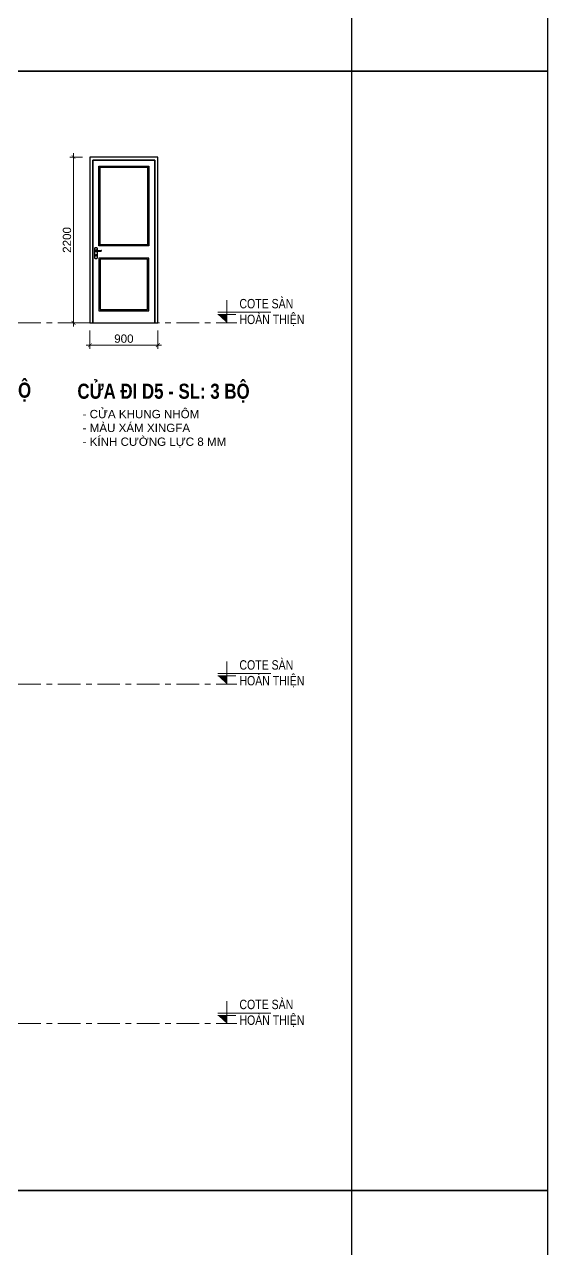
# Model space of a CAD drawing. Header units: millimetres. Extents: x 0 to 84000, y -29700 to 363007.
# Drawn here: x 70127 to 84000, y 176658 to 209135 of the extents above; entities that cross this region are included whole.
import ezdxf

# ---------------------------------------------------------------- set-up
doc = ezdxf.new("R2010")
doc.units = ezdxf.units.MM
doc.linetypes.add('Grid Line', pattern=[10.5, 6, -1.5, 1.5, -1.5])
for name, color, linetype, lineweight in [('- Dims', 8, 'Continuous', 13), ('- Text thin', 3, 'Continuous', 25), ('A-Door', 153, 'Continuous', 25), ('A-FLOR-LEVL', 51, 'Continuous', 13), ('G-ANNO-TTLB', 6, 'Continuous', 13)]:
    doc.layers.add(name, color=color, linetype=linetype, lineweight=lineweight)
doc.styles.add('Arial_1', font='arial.ttf', dxfattribs={"width": 0.8, "height": 125})
doc.styles.add('Arial_B_4', font='arialbd.ttf', dxfattribs={"width": 0.8, "height": 4})
doc.styles.add('R-Arial', font='arial.ttf')
doc.dimstyles.new('SC-50-100', dxfattribs={"dimtxt": 220, "dimasz": 100, "dimexe": 100, "dimexo": 200, "dimgap": 60, "dimtad": 1, "dimdec": 0, "dimlfac": 0.5, "dimzin": 0, "dimdsep": 46, "dimtxsty": 'R-Arial', "dimblk": 'ARCHTICK', "dimcen": 0.5, "dimdle": 100, "dimclrd": 256, "dimclre": 256, "dimclrt": 4, "dimadec": 0, "dimazin": 0, "dimtfac": 1, "dimtdec": 0, "dimtix": 1, "dimtmove": 0, "dimatfit": 3, "dimfxl": 1, "dimtolj": 1, "dimtzin": 0, "dimlwd": -1, "dimlwe": -1, "dimarcsym": 0})

# ---------------------------------------------------------------- blocks, each defined once
blk = doc.blocks.new('A$C59CE777F')
at = {"layer": 'A-Door', "ltscale": 5}
for p, q in [((6, 37), (70, 35)), ((6, 26), (70, 28))]:
    blk.add_line(p, q, dxfattribs=at)
blk.add_lwpolyline([(-5, 75), (5, 75, -0.414214), (15, 65), (15, -65, -0.414214), (5, -75), (-5, -75, -0.414214), (-15, -65), (-15, 65, -0.414214)], format="xyb", close=True, dxfattribs=at)
blk.add_lwpolyline([(2, -33), (2, -41), (0, -41), (0, -33)], dxfattribs=at)
for centre in [(0, 69), (0, -69)]:
    blk.add_circle(centre, 2.67, dxfattribs=at)
for centre, radius, start, end in [((3, 32), 10, 29.3706, 329.6957), ((3, 32), 9.13, 32.6721, 326.2656), ((3, 32), 6.48, 50.6174, 307.3361), ((6, 37), 0.411, 57.822, 246.5835), ((6, 26), 0.35, 123.2291, 303.3047), ((69, 32), 4.07, 295.1827, 64.8173), ((1, -27), 6.34, 280.1727, 259.8273)]:
    blk.add_arc(centre, radius, start, end, dxfattribs=at)
blk = doc.blocks.new('*U298')
at = {"layer": 'A-Door', "ltscale": 5}
for points in [[(900, 2200), (0, 2200), (0, 0), (40, 0), (40, 2160), (40, 2160), (860, 2160), (860, 0), (900, 0)], [(40, 2160), (40, 2160), (40, 0), (40, 0)], [(860, 2160), (40, 2160), (40, 0), (860, 0)], [(780, 1020), (120, 1020), (120, 2080), (780, 2080)], [(765, 1035), (135, 1035), (135, 2065), (765, 2065)], [(780, 860), (120, 860), (120, 160), (780, 160)], [(765, 845), (135, 845), (135, 175), (765, 175)]]:
    blk.add_lwpolyline(points, close=True, dxfattribs=at)
blk.add_blockref('A$C59CE777F', (80, 925), dxfattribs=at)
blk = doc.blocks.new('_ArchTick')
at = {"color": 0, "linetype": 'ByBlock', "const_width": 0.15}
blk.add_lwpolyline([(-0.5, -0.5), (0.5, 0.5)], dxfattribs=at)
blk = doc.blocks.new('*D318')
at = {"layer": '- Dims', "transparency": 16777216}
for p, q in [((71863, 201019), (71863, 200526)), ((73663, 201019), (73663, 200526)), ((71763, 200626), (73763, 200626))]:
    blk.add_line(p, q, dxfattribs=at)
at = {"layer": 'Defpoints', "color": 0, "transparency": 16777216}
for p in [(71863, 201219), (73663, 201219), (73663, 200626)]:
    blk.add_point(p, dxfattribs=at)
at = {"layer": '- Dims', "transparency": 16777216, "xscale": 100, "yscale": 100, "zscale": 100, "rotation": 180}
blk.add_blockref('_ArchTick', (71863, 200626), dxfattribs=at)
at = {"layer": '- Dims', "transparency": 16777216, "xscale": 100, "yscale": 100, "zscale": 100}
blk.add_blockref('_ArchTick', (73663, 200626), dxfattribs=at)
at = {"layer": '- Dims', "color": 4, "transparency": 16777216, "insert": (72763, 200799), "char_height": 220, "attachment_point": 5, "style": 'R-Arial'}
blk.add_mtext('\\A1;900', dxfattribs=at)
blk = doc.blocks.new('*D319')
at = {"layer": '- Dims', "transparency": 16777216}
for p, q in [((71663, 205619), (71326, 205619)), ((71426, 205719), (71426, 201119)), ((72563, 201219), (71326, 201219))]:
    blk.add_line(p, q, dxfattribs=at)
at = {"layer": 'Defpoints', "color": 0, "transparency": 16777216}
for p in [(71863, 205619), (71426, 201219), (72763, 201219)]:
    blk.add_point(p, dxfattribs=at)
at = {"layer": '- Dims', "transparency": 16777216, "xscale": 100, "yscale": 100, "zscale": 100}
for p, rotation in [((71426, 205619), 90), ((71426, 201219), 270)]:
    blk.add_blockref('_ArchTick', p, dxfattribs=dict(at, rotation=rotation))
at = {"layer": '- Dims', "color": 4, "transparency": 16777216, "insert": (71254, 203419), "char_height": 220, "attachment_point": 5, "rotation": 90, "style": 'R-Arial'}
blk.add_mtext('\\A1;2200', dxfattribs=at)
blk = doc.blocks.new('Level - PVI_Level Head _0-1961362-CD_MẶT ĐỨNG TRỤC C-A')
at = {"layer": 'A-FLOR-LEVL'}
blk.add_hatch(color=256, dxfattribs=at).paths.add_polyline_path([(5080, 0), (4960, 110), (5080, 110)])
for p, q in [((5080, 0), (5080, 300)), ((4960, 110), (5200, 110)), ((4963, 140), (5663, 140)), ((5005, 0), (5155, 0))]:
    blk.add_line(p, q, dxfattribs=at)

msp = doc.modelspace()

# ---------------------------------------------------------------- linework, layer by layer
at = {"layer": 'A-FLOR-LEVL', "linetype": 'Grid Line', "ltscale": 100}
for points in [[(43709.7, 201218.7), (75761.5, 201218.7)], [(43709.7, 191632.9), (75761.5, 191632.9)], [(43709.7, 182624.9), (75761.5, 182624.9)]]:
    msp.add_lwpolyline(points, dxfattribs=at)
at = {"layer": 'Defpoints'}
for points in [[(84000, 237600), (84000, 207900), (42000, 207900), (42000, 237600)], [(84000, 207900), (84000, 178200), (42000, 178200), (42000, 207900)], [(84000, 178200), (84000, 148500), (42000, 148500), (42000, 178200)]]:
    msp.add_lwpolyline(points, close=True, dxfattribs=at)
msp.add_lwpolyline([(78800, 237600), (78800, 0)], dxfattribs=at)

# ---------------------------------------------------------------- block references
at = {"layer": 'A-Door', "xscale": 2, "yscale": 2, "zscale": 2}
msp.add_blockref('*U298', (71862.7, 201218.7), dxfattribs=at)
at = {"layer": 'A-FLOR-LEVL', "xscale": 2, "yscale": 2, "zscale": 2}
for p in [(65333.2, 201218.7), (65333.2, 191632.9), (65333.2, 182624.9)]:
    msp.add_blockref('Level - PVI_Level Head _0-1961362-CD_MẶT ĐỨNG TRỤC C-A', p, dxfattribs=at)

# ---------------------------------------------------------------- texts
at = {"layer": '- Text thin', "insert": (71668, 198908.7), "char_height": 220, "width": 4294.016, "attachment_point": 1, "style": 'R-Arial'}
msp.add_mtext('- CỬA KHUNG NHÔM\\P- MÀU XÁM XINGFA\\P- KÍNH CƯỜNG LỰC 8 MM', dxfattribs=at)
at = {"layer": 'A-FLOR-LEVL', "lineweight": 25, "char_height": 250, "width": 2072.046, "attachment_point": 1, "style": 'Arial_1'}
for insert in [(75827.9, 201853), (75827.9, 192267.1), (75827.9, 183259.1)]:
    msp.add_mtext('COTE SÀN HOÀN THIỆN', dxfattribs=dict(at, insert=insert))
at = {"layer": 'G-ANNO-TTLB', "char_height": 400, "width": 5592.228, "attachment_point": 1, "style": 'Arial_B_4'}
for s, insert in [('CỬA ĐI D4 - SL: 1 BỘ', (65735.4, 199632.6)), ('CỬA ĐI D5 - SL: 3 BỘ', (71530.7, 199604.6))]:
    msp.add_mtext(s, dxfattribs=dict(at, insert=insert))

# ---------------------------------------------------------------- dimensions: what is measured, and where the dimension line sits
at = {"layer": '- Dims'}
dim = msp.add_linear_dim(base=(71426.5, 201218.7), p1=(71862.7, 205618.7), p2=(72762.7, 201218.7), angle=90, dimstyle='SC-50-100', dxfattribs=at)
dim.commit()
dim.dimension.update_dxf_attribs({"geometry": '*D319', "text_midpoint": (71254.1, 203418.7)})
dim = msp.add_linear_dim(base=(73662.7, 200626.4), p1=(71862.7, 201218.7), p2=(73662.7, 201218.7), dimstyle='SC-50-100', dxfattribs=at)
dim.commit()
dim.dimension.update_dxf_attribs({"geometry": '*D318', "text_midpoint": (72762.7, 200798.8)})

doc.saveas('drawing.dxf')
